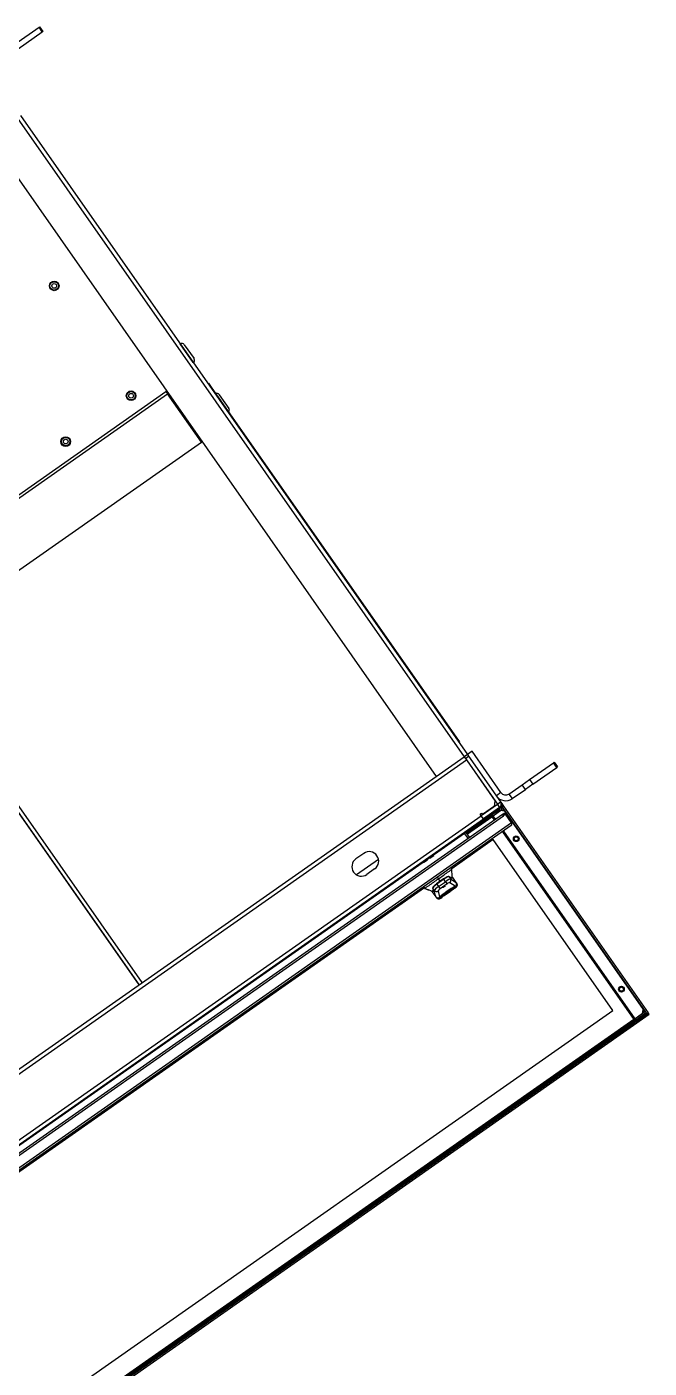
# Model space of a CAD drawing. Header units: millimetres. Extents: x 152904052 to 153933663, y 538271515 to 539240469.
# Drawn here: x 153341405 to 153342060, y 538937604 to 538939014 of the extents above; entities that cross this region are included whole.
import ezdxf

# ---------------------------------------------------------------- set-up
doc = ezdxf.new("R2010")
doc.units = ezdxf.units.MM
doc.layers.add('POWR', color=5, linetype='Continuous')

msp = doc.modelspace()

# ---------------------------------------------------------------- linework, layer by layer
at = {"layer": 'POWR', "color": 7}
for p, q in [((153341393, 538938995.8), (153341418.3, 538939013.5)), ((153341418.3, 538939013.5), (153341418.8, 538939013.9)), ((153341421.7, 538939008.6), (153341418.3, 538939013.5)), ((153341418.8, 538939013.9), (153341422.3, 538939009)), ((153341422.3, 538939009), (153341421.7, 538939008.6)), ((153341396.4, 538938990.9), (153341421.7, 538939008.6)), ((153341395.4, 538938918.1), (153341865.7, 538938246.4)), ((153341398.8, 538938920.5), (153341869.1, 538938248.8)), ((153341366, 538938897.5), (153341836.3, 538938225.8)), ((153341566.9, 538938680.5), (153341566.8, 538938680.5)), ((153341566.9, 538938680.5), (153341566.9, 538938680.5)), ((153341580.6, 538938660.8), (153341566.9, 538938680.5)), ((153341571, 538938679.7), (153341581.4, 538938665)), ((153341580.6, 538938660.8), (153341580.6, 538938660.8)), ((153340707.3, 538938039), (153341551.8, 538938630.4)), ((153341551.8, 538938630.4), (153341552.6, 538938631)), ((153341551.8, 538938630.4), (153341553.6, 538938627.9)), ((153341553.5, 538938627.9), (153341554.4, 538938628.5)), ((153341553.6, 538938627.9), (153341554.4, 538938628.4)), ((153341595.9, 538938638.9), (153341596.5, 538938639.3)), ((153341596.5, 538938639.3), (153341599.3, 538938635.2)), ((153341599.3, 538938635.2), (153341598.8, 538938634.8)), ((153341599.3, 538938635.2), (153341857.8, 538938266.1)), ((153340709.1, 538938036.5), (153341553.6, 538938627.9)), ((153341589.1, 538938577.2), (153341553.6, 538938627.9)), ((153341607.7, 538938627.3), (153341608, 538938627)), ((153341608, 538938627), (153341618.1, 538938612.6)), ((153340744.6, 538937985.8), (153341589.1, 538938577.2)), ((153341589.9, 538938577.7), (153341589.1, 538938577.2)), ((153341526.9, 538938009.2), (153341280.5, 538938361.1)), ((153341276.8, 538938358.5), (153341523.2, 538938006.6)), ((153341523.6, 538938006.9), (153341277.2, 538938358.8)), ((153341857.2, 538938265.7), (153341857.8, 538938266.1)), ((153341857.8, 538938266.1), (153341860.7, 538938262)), ((153341860.7, 538938262), (153341860.1, 538938261.6)), ((153341869.1, 538938248.8), (153341865.7, 538938246.4)), ((153341867, 538938244.8), (153341870.2, 538938247.1)), ((153341874, 538938252.2), (153341869.1, 538938248.8)), ((153341869.1, 538938248.8), (153341870.2, 538938247.1)), ((153341870.2, 538938247.1), (153341904, 538938198.9)), ((153341904.4, 538938208.8), (153341874, 538938252.2)), ((153340072.6, 538936985.8), (153341868.2, 538938243.1)), ((153341836.3, 538938225.8), (153341865.7, 538938246.4)), ((153341865.8, 538938246.5), (153341867, 538938244.8)), ((153341867, 538938244.8), (153341900.8, 538938196.6)), ((153341868.2, 538938243.1), (153341898.4, 538938199.9)), ((153341934.4, 538938222.5), (153341959.8, 538938240.2)), ((153341937.9, 538938217.6), (153341963.2, 538938235.3)), ((153341959.8, 538938240.2), (153341960.3, 538938240.6)), ((153341963.2, 538938235.3), (153341959.8, 538938240.2)), ((153341960.3, 538938240.6), (153341963.7, 538938235.7)), ((153341963.7, 538938235.7), (153341963.2, 538938235.3)), ((153340990.6, 538937633.6), (153341836.3, 538938225.8)), ((153341926.8, 538938217.1), (153341934.4, 538938222.5)), ((153341934.4, 538938222.5), (153341937.9, 538938217.6)), ((153341904.4, 538938208.8), (153341899.5, 538938205.4)), ((153341912.8, 538938207.3), (153341926.8, 538938217.1)), ((153341912.8, 538938207.3), (153341916.2, 538938202.4)), ((153341916.2, 538938202.4), (153341930.2, 538938212.2)), ((153341930.2, 538938212.2), (153341926.8, 538938217.1)), ((153341937.9, 538938217.6), (153341930.2, 538938212.2)), ((153341882.5, 538938177.3), (153341903, 538938191.7)), ((153341900.7, 538938196.4), (153341883.6, 538938184.5)), ((153341897.4, 538938194.4), (153341885.1, 538938185.8)), ((153341903, 538938193.2), (153341885.9, 538938181.2)), ((153341903.2, 538938190.8), (153341895.2, 538938185.3)), ((153341897.4, 538938194.4), (153341898.4, 538938199.9)), ((153341900.7, 538938196.4), (153341903, 538938193.2)), ((153341900.8, 538938196.6), (153341904, 538938198.9)), ((153341903, 538938191.7), (153341902.3, 538938192.7)), ((153341903, 538938193.2), (153341906.4, 538938195.5)), ((153341907.1, 538938194.5), (153341903, 538938191.7)), ((153341907.4, 538938190.1), (153341903.2, 538938190.8)), ((153341904, 538938198.9), (153341905.2, 538938197.2)), ((153341904.4, 538938194.7), (153341904.7, 538938194.3)), ((153341906.1, 538938190.3), (153341904.5, 538938192.7)), ((153341904.8, 538938196.9), (153341905.2, 538938197.2)), ((153341905, 538938194.7), (153341905.1, 538938194.6)), ((153341905.2, 538938197.2), (153341906.4, 538938195.5)), ((153341905.8, 538938193.6), (153342058, 538937976.1)), ((153341906.4, 538938195.5), (153341907.1, 538938194.5)), ((153341907.1, 538938194.5), (153342059.4, 538937977.1)), ((153340122.4, 538936951.4), (153341883.6, 538938184.5)), ((153340124.7, 538936948), (153341885.9, 538938181.2)), ((153341014.3, 538937561.7), (153341906, 538938186.2)), ((153341015.5, 538937560), (153341907.1, 538938184.5)), ((153341915.6, 538938177.1), (153341019.5, 538937549.6)), ((153341882.5, 538938177.3), (153341032.6, 538937582.2)), ((153341868.2, 538938166.4), (153341895.2, 538938185.2)), ((153341869, 538938165.3), (153341894.8, 538938183.4)), ((153341881.8, 538938178.3), (153341882.5, 538938177.3)), ((153341882.4, 538938186.2), (153341884, 538938187.3)), ((153341883.6, 538938184.5), (153341882.4, 538938186.2)), ((153341885.9, 538938181.2), (153341883.6, 538938184.5)), ((153341883.6, 538938184.5), (153341883.6, 538938184.5)), ((153341884, 538938187.3), (153341885.1, 538938185.8)), ((153341894.8, 538938183.4), (153341895.9, 538938184.2)), ((153341895.9, 538938184.2), (153341894.8, 538938183.4)), ((153341894.8, 538938183.4), (153341897.2, 538938180)), ((153341895.9, 538938184.2), (153341895.1, 538938183.7)), ((153341895.2, 538938185.2), (153341895.2, 538938185.3)), ((153341895.2, 538938185.2), (153341895.9, 538938184.2)), ((153341895.9, 538938184.2), (153341898.3, 538938180.8)), ((153341896, 538938184.2), (153341895.9, 538938184.2)), ((153341896, 538938184.2), (153341903.9, 538938189.8)), ((153341898.4, 538938180.8), (153341896, 538938184.2)), ((153341908.1, 538938189.1), (153341903.9, 538938189.8)), ((153341906, 538938186.2), (153341906.6, 538938186.6)), ((153341907.1, 538938184.5), (153341906, 538938186.2)), ((153341907.2, 538938184.6), (153341906, 538938186.2)), ((153341906, 538938186.2), (153341906, 538938186.2)), ((153341906.6, 538938186.6), (153341907.7, 538938184.9)), ((153341909.3, 538938186.1), (153341907.1, 538938184.5)), ((153341908.1, 538938189.1), (153341907.4, 538938190.1)), ((153341908.1, 538938189.1), (153342054, 538937980.6)), ((153341915.6, 538938177.1), (153341909.3, 538938186.1)), ((153341915.1, 538938174.2), (153341022.4, 538937549)), ((153341869.7, 538938160.7), (153341866.1, 538938165.9)), ((153341871.3, 538938161.9), (153341867.8, 538938167)), ((153341900, 538938163.5), (153341899.9, 538938163.6)), ((153341904, 538938166.3), (153341903.9, 538938166.4)), ((153341905.9, 538938167.7), (153342044.2, 538937970.1)), ((153341906.2, 538938167.9), (153341906.2, 538938168)), ((153341906.9, 538938168.4), (153342045.3, 538937970.9)), ((153342045.4, 538937970.9), (153341907, 538938168.5)), ((153341907.9, 538938169.1), (153341907.9, 538938169.2)), ((153341910, 538938170.5), (153341909.9, 538938170.6)), ((153341911.1, 538938171.3), (153341911, 538938171.4)), ((153341896.2, 538938159.3), (153341852.5, 538938128.7)), ((153341880.1, 538938149.6), (153341880, 538938149.7)), ((153341884.1, 538938152.4), (153341884, 538938152.5)), ((153341885.1, 538938153.1), (153341885.1, 538938153.2)), ((153341888, 538938155.2), (153341888, 538938155.2)), ((153341889, 538938155.8), (153341889, 538938155.9)), ((153341891.2, 538938157.4), (153341891.2, 538938157.5)), ((153342022, 538937979.6), (153341896.2, 538938159.3)), ((153341896.8, 538938161.3), (153341896.8, 538938161.4)), ((153341897.9, 538938162.1), (153341897.9, 538938162.2)), ((153341760, 538938144.9), (153341751.8, 538938139.1)), ((153341752.2, 538938122.5), (153341775.5, 538938138.7)), ((153341823, 538938135.2), (153341822.8, 538938135.5)), ((153341823, 538938135.2), (153341827.1, 538938138.1)), ((153341827.1, 538938138.1), (153341826.9, 538938138.4)), ((153341829.3, 538938140.1), (153341829.5, 538938139.8)), ((153341829.5, 538938139.8), (153341833.6, 538938142.7)), ((153341833.4, 538938143), (153341833.6, 538938142.7)), ((153341864.2, 538938138.5), (153341864.1, 538938138.5)), ((153341866.5, 538938140), (153341866.4, 538938140.1)), ((153341871.3, 538938143.5), (153341871.3, 538938143.5)), ((153341876.9, 538938147.4), (153341876.9, 538938147.5)), ((153341771.4, 538938128.5), (153341763.2, 538938122.8)), ((153341842, 538938122.9), (153341842, 538938123)), ((153341844.3, 538938124.5), (153341844.2, 538938124.6)), ((153341845.4, 538938125.3), (153341845.3, 538938125.4)), ((153341845.4, 538938125.3), (153341845.4, 538938125.3)), ((153341852.5, 538938118.9), (153341849.5, 538938120.4)), ((153341849.6, 538938128.3), (153341849.6, 538938128.4)), ((153341849.7, 538938120.3), (153341851.3, 538938118)), ((153341852.6, 538938118.8), (153341849.7, 538938120.3)), ((153341851.4, 538938129.5), (153341851.4, 538938129.6)), ((153341851.7, 538938129.8), (153341852.8, 538938128.2)), ((153341853.1, 538938120.4), (153341852.8, 538938128.2)), ((153341857, 538938133.5), (153341857, 538938133.5)), ((153341823.8, 538938108.6), (153341306.9, 538937746.7)), ((153341822.1, 538938109), (153341822.1, 538938109.1)), ((153341823, 538938109.7), (153341824.2, 538938108.1)), ((153341824.4, 538938110.6), (153341824.4, 538938110.7)), ((153341826.7, 538938112.2), (153341826.6, 538938112.3)), ((153341831.4, 538938105.2), (153341828, 538938106.5)), ((153341829.4, 538938114.1), (153341829.3, 538938114.1)), ((153341832.6, 538938108.5), (153341833, 538938105.3)), ((153341834.2, 538938106.1), (153341832.6, 538938108.3)), ((153341832.6, 538938108.3), (153341833.1, 538938105.1)), ((153341844, 538938118.1), (153341836.7, 538938113)), ((153341837, 538938112.5), (153341836.7, 538938113)), ((153341844.3, 538938117.7), (153341837, 538938112.5)), ((153341837, 538938112.5), (153341838.7, 538938110)), ((153341837.3, 538938119.8), (153341838.5, 538938118.1)), ((153341840.3, 538938115.5), (153341838.5, 538938118.1)), ((153341838.7, 538938110), (153341846, 538938115.1)), ((153341838.7, 538938110), (153341840.4, 538938107.6)), ((153341847.7, 538938112.8), (153341840.4, 538938107.6)), ((153341844.3, 538938117.7), (153341844, 538938118.1)), ((153341846, 538938115.1), (153341844.3, 538938117.7)), ((153341846, 538938115.1), (153341847.7, 538938112.8)), ((153341856.2, 538938110.3), (153341850.5, 538938113.9)), ((153341851.3, 538938118), (153341857.2, 538938114.3)), ((153341852.3, 538938119), (153341853, 538938119.5)), ((153341852.5, 538938118.9), (153341852.5, 538938118.9)), ((153341853.7, 538938119.4), (153341852.8, 538938118.8)), ((153341857.2, 538938114.3), (153341853.7, 538938119.4)), ((153341857.2, 538938114.3), (153341853.7, 538938119.4)), ((153341853.7, 538938119.4), (153341853.7, 538938119.4)), ((153341855.6, 538938108.2), (153341857.1, 538938109.2)), ((153341856.6, 538938109.9), (153341856.5, 538938110)), ((153341856.8, 538938109.6), (153341856.7, 538938109.7)), ((153341856.9, 538938109.4), (153341856.9, 538938109.4)), ((153341857.1, 538938109.2), (153341857, 538938109.3)), ((153341857.2, 538938114.3), (153341857.2, 538938114.3)), ((153341857.4, 538938113.9), (153341857.8, 538938113.4)), ((153341858.2, 538938110.9), (153341858.1, 538938110.7)), ((153341858.1, 538938110.8), (153341858.1, 538938110.8)), ((153341798.9, 538938092.7), (153341798.8, 538938092.8)), ((153341799.9, 538938093.4), (153341799.8, 538938093.5)), ((153341803.5, 538938095.9), (153341803.4, 538938096)), ((153341804.5, 538938096.7), (153341804.5, 538938096.8)), ((153341806.1, 538938097.8), (153341806, 538938097.9)), ((153341807.8, 538938099), (153341807.7, 538938099)), ((153341808.8, 538938099.6), (153341808.7, 538938099.7)), ((153341811.7, 538938101.7), (153341811.6, 538938101.8)), ((153341833, 538938104.9), (153341832.1, 538938104.3)), ((153341832.1, 538938104.3), (153341835.7, 538938099.2)), ((153341832.1, 538938104.3), (153341835.7, 538938099.2)), ((153341832.1, 538938104.3), (153341832.1, 538938104.3)), ((153341832.3, 538938105), (153341832.9, 538938105.5)), ((153341833, 538938105.3), (153341833, 538938105.3)), ((153341835.7, 538938099.2), (153341834.2, 538938106.1)), ((153341835.7, 538938099.2), (153341835.7, 538938099.2)), ((153341836.4, 538938098.4), (153341835.8, 538938099.2)), ((153341838.3, 538938105.4), (153341839.8, 538938098.8)), ((153341840, 538938098.4), (153341840, 538938098.3)), ((153341840.2, 538938098.1), (153341840.2, 538938098)), ((153341840.4, 538938097.9), (153341840.4, 538938097.8)), ((153341840.5, 538938097.6), (153341842, 538938098.6)), ((153341840.5, 538938097.7), (153341840.5, 538938097.6)), ((153341784.5, 538938082.6), (153341784.4, 538938082.7)), ((153341786.7, 538938084.2), (153341786.7, 538938084.3)), ((153341789.5, 538938086.1), (153341789.4, 538938086.2)), ((153341791.6, 538938087.6), (153341791.6, 538938087.7)), ((153341797.4, 538938091.7), (153341797.4, 538938091.8)), ((153341764.8, 538938068.8), (153341764.7, 538938068.9)), ((153341767.3, 538938070.6), (153341767.2, 538938070.7)), ((153341771.9, 538938073.8), (153341771.8, 538938073.9)), ((153341742.3, 538938053.1), (153341742.2, 538938053.1)), ((153341744.5, 538938054.7), (153341744.5, 538938054.7)), ((153341746.8, 538938056.2), (153341746.8, 538938056.3)), ((153341748.5, 538938057.4), (153341748.4, 538938057.5)), ((153341749.6, 538938058.2), (153341749.5, 538938058.3)), ((153341751.7, 538938059.7), (153341751.6, 538938059.7)), ((153341717.8, 538938036), (153341717.8, 538938036)), ((153341725, 538938041), (153341724.9, 538938041)), ((153341727.5, 538938042.7), (153341727.5, 538938042.8)), ((153341732.1, 538938046), (153341732.1, 538938046.1)), ((153341698.6, 538938022.5), (153341698.5, 538938022.5)), ((153341704.6, 538938026.7), (153341704.6, 538938026.8)), ((153341706.9, 538938028.3), (153341706.8, 538938028.4)), ((153341709.5, 538938030.2), (153341709.5, 538938030.2)), ((153341710.7, 538938030.9), (153341710.6, 538938031)), ((153341711.8, 538938031.7), (153341711.7, 538938031.8)), ((153341679.1, 538938008.8), (153341679, 538938008.9)), ((153341684, 538938012.3), (153341684, 538938012.4)), ((153341685.2, 538938013.1), (153341685.2, 538938013.2)), ((153341686.3, 538938013.9), (153341686.2, 538938013.9)), ((153341689, 538938015.7), (153341688.9, 538938015.8)), ((153341692.4, 538938018.1), (153341692.3, 538938018.2)), ((153341657.1, 538937993.4), (153341657.1, 538937993.5)), ((153341658.2, 538937994.2), (153341658.1, 538937994.3)), ((153341660.4, 538937995.7), (153341660.3, 538937995.8)), ((153341661.4, 538937996.4), (153341661.3, 538937996.5)), ((153341664.3, 538937998.4), (153341664.2, 538937998.5)), ((153341665.3, 538937999.2), (153341665.3, 538937999.3)), ((153341666.4, 538937999.9), (153341666.3, 538938000)), ((153341667.6, 538938000.8), (153341667.5, 538938000.9)), ((153341669.3, 538938002), (153341669.2, 538938002)), ((153341670.3, 538938002.6), (153341670.2, 538938002.7)), ((153341672.5, 538938004.2), (153341672.4, 538938004.3)), ((153341168.5, 538937382), (153342022, 538937979.6)), ((153341641.6, 538937982.5), (153341641.5, 538937982.6)), ((153341644.4, 538937984.5), (153341644.3, 538937984.6)), ((153341646.5, 538937986), (153341646.4, 538937986.1)), ((153341649.5, 538937988.1), (153341649.4, 538937988.2)), ((153341650.5, 538937988.8), (153341650.4, 538937988.9)), ((153342053.3, 538937976.4), (153342054, 538937980.6)), ((153342054.8, 538937979.6), (153342054, 538937980.6)), ((153342054, 538937975.4), (153342054.8, 538937979.6)), ((153341158.3, 538937346), (153342059.4, 538937977)), ((153341159.3, 538937344.7), (153342060.3, 538937975.7)), ((153341160.2, 538937349), (153342056, 538937976.3)), ((153342046, 538937969.8), (153341169.5, 538937356.1)), ((153342044.2, 538937970.1), (153341169.8, 538937357.9)), ((153341621.4, 538937968.4), (153341621.4, 538937968.5)), ((153341623.1, 538937969.6), (153341623.1, 538937969.7)), ((153341626.4, 538937971.9), (153341626.4, 538937972)), ((153341627.7, 538937972.8), (153341627.6, 538937972.9)), ((153341632.5, 538937976.2), (153341632.5, 538937976.3)), ((153342044.2, 538937970.1), (153342045.3, 538937970.9)), ((153342045.3, 538937970.8), (153342044.2, 538937970.1)), ((153342045.3, 538937970.8), (153342044.3, 538937970.1)), ((153342045.3, 538937970.8), (153342045.4, 538937970.9)), ((153342046, 538937969.8), (153342045.3, 538937970.8)), ((153342053.3, 538937976.4), (153342045.4, 538937970.9)), ((153342046.1, 538937969.8), (153342046, 538937969.8)), ((153342046.1, 538937969.8), (153342054, 538937975.4)), ((153342056, 538937976.3), (153342054.6, 538937978.3)), ((153342059.4, 538937977), (153342056.4, 538937975)), ((153342058, 538937976.1), (153342059.4, 538937977.1)), ((153342059.4, 538937977), (153342059.4, 538937977.1)), ((153342059.4, 538937977), (153342060.3, 538937975.7)), ((153342059.4, 538937977), (153342059.4, 538937977)), ((153341598.5, 538937952.4), (153341598.5, 538937952.5)), ((153341604.6, 538937956.7), (153341604.6, 538937956.7)), ((153341605.7, 538937957.4), (153341605.6, 538937957.5)), ((153341606.7, 538937958.1), (153341606.7, 538937958.2)), ((153341608, 538937959), (153341607.9, 538937959.1)), ((153341612.8, 538937962.4), (153341612.8, 538937962.5)), ((153341578.7, 538937938.5), (153341578.6, 538937938.6)), ((153341579.8, 538937939.2), (153341579.7, 538937939.3)), ((153341580.9, 538937940), (153341580.8, 538937940.1)), ((153341581.8, 538937940.7), (153341581.8, 538937940.8)), ((153341583.5, 538937941.9), (153341583.5, 538937942)), ((153341585.8, 538937943.5), (153341585.7, 538937943.6)), ((153341588.1, 538937945.1), (153341588, 538937945.2)), ((153341589.8, 538937946.3), (153341589.7, 538937946.3)), ((153341590.7, 538937946.9), (153341590.7, 538937947)), ((153341591.8, 538937947.7), (153341591.8, 538937947.8)), ((153341558.8, 538937924.5), (153341558.7, 538937924.6)), ((153341565.9, 538937929.6), (153341565.9, 538937929.6)), ((153341567, 538937930.3), (153341566.9, 538937930.4)), ((153341568.2, 538937931.1), (153341568.1, 538937931.2)), ((153341569.9, 538937932.3), (153341569.8, 538937932.4)), ((153341573, 538937934.6), (153341573, 538937934.6)), ((153341541.2, 538937912.2), (153341541.1, 538937912.3)), ((153341542.1, 538937912.9), (153341542.1, 538937913)), ((153341545, 538937914.9), (153341544.9, 538937915)), ((153341546, 538937915.6), (153341546, 538937915.7)), ((153341547.1, 538937916.4), (153341547, 538937916.4)), ((153341551, 538937919.1), (153341551, 538937919.2)), ((153341553.2, 538937920.6), (153341553.1, 538937920.7)), ((153341519, 538937896.7), (153341518.9, 538937896.8)), ((153341520.1, 538937897.5), (153341520.1, 538937897.6)), ((153341525.1, 538937901), (153341525, 538937901)), ((153341530, 538937904.4), (153341530, 538937904.5)), ((153341533.3, 538937906.7), (153341533.2, 538937906.8)), ((153341499.1, 538937882.8), (153341499.1, 538937882.9)), ((153341502.3, 538937885), (153341502.2, 538937885.1)), ((153341504, 538937886.2), (153341503.9, 538937886.3)), ((153341505.2, 538937887), (153341505.1, 538937887.1)), ((153341506.3, 538937887.8), (153341506.2, 538937887.9)), ((153341507.3, 538937888.5), (153341507.3, 538937888.6)), ((153341510.2, 538937890.6), (153341510.2, 538937890.6)), ((153341513.4, 538937892.8), (153341513.3, 538937892.9)), ((153341481.4, 538937870.4), (153341481.4, 538937870.5)), ((153341482.4, 538937871.1), (153341482.3, 538937871.1)), ((153341484.1, 538937872.3), (153341484, 538937872.3)), ((153341486.4, 538937873.8), (153341486.3, 538937873.9)), ((153341488.6, 538937875.4), (153341488.6, 538937875.5)), ((153341490.3, 538937876.6), (153341490.3, 538937876.7)), ((153341493.5, 538937878.8), (153341493.5, 538937878.9)), ((153341463.9, 538937858.1), (153341463.8, 538937858.2)), ((153341465.6, 538937859.3), (153341465.5, 538937859.4)), ((153341466.8, 538937860.1), (153341466.7, 538937860.2)), ((153341467.9, 538937860.9), (153341467.8, 538937861)), ((153341468.4, 538937861.2), (153341468.3, 538937861.3)), ((153341469.4, 538937862), (153341469.4, 538937862.1)), ((153341470.5, 538937862.7), (153341470.4, 538937862.8)), ((153341471.8, 538937863.7), (153341471.8, 538937863.7)), ((153341472.8, 538937864.3), (153341472.7, 538937864.4)), ((153341436.3, 538937838.8), (153341436.2, 538937838.8)), ((153341437.4, 538937839.5), (153341437.3, 538937839.6)), ((153341438.5, 538937840.3), (153341438.4, 538937840.4)), ((153341448.3, 538937847.2), (153341448.2, 538937847.2)), ((153341449.3, 538937847.9), (153341449.3, 538937848)), ((153341450.4, 538937848.6), (153341450.3, 538937848.7)), ((153341415.4, 538937824.2), (153341415.4, 538937824.2)), ((153341416.4, 538937824.8), (153341416.3, 538937824.9)), ((153341424.2, 538937830.3), (153341424.1, 538937830.4)), ((153341425.3, 538937831.1), (153341425.2, 538937831.2)), ((153341426.4, 538937831.8), (153341426.3, 538937831.9)), ((153341431.3, 538937835.3), (153341431.3, 538937835.4)), ((153341433.6, 538937836.9), (153341433.5, 538937837)), ((153341407.5, 538937818.6), (153341407.4, 538937818.7)), ((153341410.4, 538937820.6), (153341410.3, 538937820.7)), ((153341413.7, 538937823), (153341413.7, 538937823))]:
    msp.add_line(p, q, dxfattribs=at)
at = {"layer": 'POWR', "color": 7, "flags": 128}
msp.add_lwpolyline([(153341858, 538938110.9), (153341858, 538938110.9), (153341858.1, 538938110.9), (153341858.1, 538938110.8), (153341858.1, 538938110.8), (153341858.1, 538938110.8), (153341858.1, 538938110.8), (153341858.2, 538938110.7), (153341858.1, 538938110.7)], dxfattribs=at)
at = {"layer": 'POWR', "color": 7}
for centre, radius in [((153341434.3, 538938741.5), 5.06), ((153341434.3, 538938741.5), 4.44), ((153341434.3, 538938741.5), 2.5), ((153341515.2, 538938626), 5.06), ((153341515.2, 538938626), 4.44), ((153341515.2, 538938626), 2.5), ((153341446.4, 538938577.8), 5.06), ((153341446.4, 538938577.8), 4.44), ((153341446.4, 538938577.8), 2.5), ((153341920.4, 538938160.2), 3), ((153341920.4, 538938160.2), 2.1), ((153342031.1, 538938002.1), 3), ((153342031.1, 538938002.1), 2.1)]:
    msp.add_circle(centre, radius, dxfattribs=at)
for centre, radius, start, end in [((153341568.6, 538938678), 3, 35, 125), ((153341578.9, 538938663.3), 3, 305, 35), ((153341605.3, 538938625.6), 3, 35, 112.291), ((153341615.6, 538938610.9), 3, 317.709, 35), ((153341909.3, 538938212.2), 12, 215, 305), ((153341909.3, 538938212.2), 6, 215, 305), ((153341900.7, 538938196.5), 0.1, 305, 35), ((153341900.7, 538938196.5), 4.1, 305, 35), ((153341903.5, 538938196), 2.1, 305, 35), ((153341907.7, 538938184.9), 2, 35.006, 125.006), ((153341913.9, 538938175.9), 2.1, 305.006, 35.006), ((153341757.5, 538938130.9), 10, 125, 305), ((153341765.7, 538938136.7), 10, 305, 125), ((153341849.3, 538938120), 0.478, 33.7564, 62.7031), ((153341833, 538938108.6), 0.478, 187.3089, 216.2557), ((153341848.7, 538938116.4), 3.04, 305.9874, 32.6118), ((153341852.4, 538938118.5), 0.501, 34.9553, 88.1643), ((153341852.2, 538938118.5), 0.478, 33.7579, 61.4668), ((153341853.3, 538938119.1), 0.5, 35.006, 125.006), ((153341853.3, 538938119.1), 0.499, 34.8491, 124.8482), ((153341856.1, 538938110.1), 0.368, 349.6849, 40.548), ((153341856.4, 538938109.8), 0.332, 344.0895, 42.005), ((153341856.7, 538938109.5), 0.203, 330.0075, 26.7237), ((153341855.4, 538938111.7), 3, 305.006, 35.006), ((153341857.6, 538938111.7), 0.264, 30.7099, 81.8699), ((153341857.7, 538938112.3), 0.3, 304.8029, 2.1507), ((153341857.8, 538938111.3), 0.238, 20.7207, 78.6241), ((153341857.7, 538938112.2), 0.3, 304.8241, 1.6887), ((153341857.9, 538938111), 0.22, 9.7495, 74.3956), ((153341857.9, 538938111.9), 0.299, 326.6018, 0.0899), ((153341832.5, 538938104.6), 0.5, 125.006, 215.006), ((153341832.5, 538938104.6), 0.499, 125.1638, 215.163), ((153341833.4, 538938105.2), 0.501, 161.8477, 215.0567), ((153341833.4, 538938105.3), 0.478, 188.5453, 216.2541), ((153341836.6, 538938107.9), 3.04, 217.4002, 304.0247), ((153341838.8, 538938100.1), 3, 215.006, 305.006), ((153341837.2, 538938098.4), 0.3, 246.8245, 305.2633), ((153341837.4, 538938098.1), 0.3, 247.8614, 305.2092), ((153341837.5, 538938098), 0.3, 248.3233, 305.188), ((153341837.7, 538938097.7), 0.299, 249.9271, 286.4672), ((153341838, 538938098), 0.264, 168.1422, 219.3022), ((153341838.3, 538938097.7), 0.238, 171.3879, 229.2914), ((153341838.6, 538938097.5), 0.22, 175.6165, 240.2626), ((153341838.8, 538938097.3), 0.148, 193.728, 252.7136), ((153341840, 538938098.8), 0.368, 209.4641, 260.3272), ((153341840.2, 538938098.4), 0.332, 208.0071, 265.9225), ((153341840.3, 538938098.1), 0.203, 223.2884, 280.0046)]:
    msp.add_arc(centre, radius, start, end, dxfattribs=at)
for centre, major_axis, ratio, start_param, end_param in [((153341844.9, 538938116.8), (-4.91, -3.44), 0.183333, 3.246312, 4.712389), ((153341837.6, 538938111.6), (-4.91, -3.44), 0.183333, 4.712389, 6.178466), ((153341839.2, 538938109.4), (-4.91, -3.44), 0.124664, 4.712389, 6.178466), ((153341840.8, 538938107), (-2.46, -1.72), 0.249328, 4.712389, 6.178466), ((153341851.3, 538938099.8), (-20.9, -14.6), 0.249328, 4.306744, 5.118034), ((153341846.5, 538938114.5), (-4.91, -3.44), 0.124664, 3.246312, 4.712389), ((153341848.1, 538938112.2), (-2.46, -1.72), 0.249328, 3.246312, 4.712389), ((153341849.6, 538938123.3), (3.16, -4.51), 0.105104, 6.08579, 6.283185), ((153341829.9, 538938109.4), (3.16, -4.51), 0.105104, 0, 0.197396)]:
    msp.add_ellipse(centre, major_axis=major_axis, ratio=ratio, start_param=start_param, end_param=end_param, dxfattribs=at)
msp.add_ellipse((153341844.3, 538938109.8), major_axis=(-1.02, -0.72), ratio=0.249328, dxfattribs=at)
for points, knots in [([(153341894.8, 538938183.4), (153341894.8, 538938183.6), (153341894.8, 538938184), (153341894.8, 538938184.5), (153341894.9, 538938185), (153341895.1, 538938185.1), (153341895.2, 538938185.2)], [0, 0, 0, 0, 0.237155, 0.492001, 0.7468934, 1, 1, 1, 1]), ([(153341915.6, 538938177.1), (153341915.6, 538938176.8), (153341915.6, 538938176.2), (153341915.6, 538938175.3), (153341915.5, 538938174.6), (153341915.2, 538938174.4), (153341915.1, 538938174.2)], [0, 0, 0, 0, 0.2307283, 0.4855625, 0.7404593, 1, 1, 1, 1]), ([(153341838.5, 538938118.1), (153341841.8, 538938120.4), (153341845.4, 538938123), (153341849.5, 538938125.9), (153341850.8, 538938126.7), (153341851.8, 538938127.5), (153341852.7, 538938128.1), (153341852.9, 538938128.2), (153341852.8, 538938128.2), (153341853, 538938128.3), (153341852.9, 538938128.2), (153341852.8, 538938128.2)], [0, 0, 0, 0, 0.12506, 0.140693, 0.156235, 0.171776, 0.187317, 0.207953, 0.228796, 0.24964, 1, 1, 1, 1]), ([(153341849.6, 538938120.4), (153341849.4, 538938120.5), (153341849.1, 538938120.6), (153341848.4, 538938120.4), (153341847.5, 538938120.1), (153341846.5, 538938119.6), (153341845.3, 538938118.9), (153341844.4, 538938118.4), (153341844, 538938118.1)], [0, 0, 0, 0, 0.136399, 0.35062, 0.486259, 0.639988, 0.811317, 1, 1, 1, 1]), ([(153341851.7, 538938129.8), (153341851.7, 538938129.8), (153341851.8, 538938129.9), (153341851.6, 538938129.8), (153341852.2, 538938130.2), (153341851.9, 538938130), (153341851.7, 538938129.8)], [0, 0, 0, 0, 0.001225, 0.027508, 0.053792, 1, 1, 1, 1]), ([(153341852, 538938119.2), (153341852.3, 538938119.4), (153341852.9, 538938119.9), (153341853, 538938120.2), (153341853.1, 538938120.4)], [0, 0, 0, 0, 0.460595, 1, 1, 1, 1]), ([(153341824.2, 538938108.1), (153341824.1, 538938108), (153341824, 538938108), (153341824.2, 538938108.1), (153341824.1, 538938108.1), (153341824.3, 538938108.2), (153341825.2, 538938108.8), (153341826.2, 538938109.6), (153341827.5, 538938110.4), (153341831.5, 538938113.3), (153341835.2, 538938115.8), (153341838.5, 538938118.1)], [0, 0, 0, 0, 0.75036, 0.771204, 0.792047, 0.812683, 0.828224, 0.843765, 0.859307, 0.87494, 1, 1, 1, 1]), ([(153341824.2, 538938108.1), (153341824.5, 538938108), (153341825.2, 538938107.7), (153341826.1, 538938107.3), (153341826.9, 538938107), (153341827.4, 538938106.8), (153341827.7, 538938106.7), (153341827.9, 538938106.6), (153341828, 538938106.6), (153341828, 538938106.5)], [0, 0, 0, 0, 0.121221, 0.24292, 0.371216, 0.512396, 0.666965, 0.831089, 1, 1, 1, 1]), ([(153341836.7, 538938112.9), (153341836.3, 538938112.7), (153341835.7, 538938112.2), (153341834.5, 538938111.3), (153341833.4, 538938110.2), (153341832.6, 538938109.2), (153341832.6, 538938108.7), (153341832.6, 538938108.5)], [0, 0, 0, 0, 0.148366, 0.289904, 0.552429, 0.78964, 1, 1, 1, 1]), ([(153341839.7, 538938098.6), (153341841.2, 538938099.8), (153341844.1, 538938102), (153341848.6, 538938105.2), (153341852.7, 538938108), (153341855.2, 538938109.6), (153341856.4, 538938110.3)], [0, 0, 0, 0, 0.280656, 0.5603169, 0.7800511, 1, 1, 1, 1]), ([(153341839.8, 538938098.7), (153341841.2, 538938099.9), (153341844.1, 538938102.1), (153341848.5, 538938105.3), (153341852.6, 538938108), (153341855.1, 538938109.6), (153341856.3, 538938110.3)], [0, 0, 0, 0, 0.279884, 0.560494, 0.779839, 1, 1, 1, 1]), ([(153341856.5, 538938110), (153341854.9, 538938109.1), (153341851.8, 538938107.1), (153341847.4, 538938104), (153341843.4, 538938101.1), (153341841.1, 538938099.3), (153341840, 538938098.4)], [0, 0, 0, 0, 0.279462, 0.559802, 0.778911, 1, 1, 1, 1]), ([(153341840, 538938098.3), (153341841.5, 538938099.5), (153341844.4, 538938101.7), (153341848.8, 538938104.8), (153341852.9, 538938107.6), (153341855.4, 538938109.2), (153341856.6, 538938109.9)], [0, 0, 0, 0, 0.279365, 0.559627, 0.778697, 1, 1, 1, 1]), ([(153341856.7, 538938109.7), (153341855.2, 538938108.7), (153341852.1, 538938106.7), (153341847.6, 538938103.7), (153341843.6, 538938100.7), (153341841.3, 538938099), (153341840.2, 538938098.1)], [0, 0, 0, 0, 0.279197, 0.55923, 0.778542, 1, 1, 1, 1]), ([(153341840.2, 538938098), (153341841.2, 538938098.8), (153341843.1, 538938100.2), (153341846.2, 538938102.5), (153341849.6, 538938104.9), (153341853.2, 538938107.3), (153341855.6, 538938108.8), (153341856.8, 538938109.6)], [0, 0, 0, 0, 0.186481, 0.372718, 0.559433, 0.778886, 1, 1, 1, 1]), ([(153341856.9, 538938109.4), (153341855.9, 538938108.8), (153341853.9, 538938107.5), (153341850.7, 538938105.4), (153341847.3, 538938103), (153341843.7, 538938100.4), (153341841.5, 538938098.7), (153341840.4, 538938097.9)], [0, 0, 0, 0, 0.186493, 0.373204, 0.559469, 0.779702, 1, 1, 1, 1]), ([(153341840.4, 538938097.8), (153341841.4, 538938098.5), (153341843.3, 538938100), (153341846.4, 538938102.2), (153341849.8, 538938104.6), (153341853.4, 538938107), (153341855.7, 538938108.6), (153341856.9, 538938109.4)], [0, 0, 0, 0, 0.186482, 0.372708, 0.559438, 0.778869, 1, 1, 1, 1]), ([(153341857, 538938109.3), (153341856, 538938108.6), (153341854, 538938107.3), (153341850.9, 538938105.1), (153341847.4, 538938102.8), (153341843.9, 538938100.2), (153341841.6, 538938098.5), (153341840.5, 538938097.7)], [0, 0, 0, 0, 0.18649, 0.373191, 0.559464, 0.77969, 1, 1, 1, 1]), ([(153341842, 538938098.6), (153341842, 538938098.6), (153341842.3, 538938098.8), (153341843.2, 538938099.5), (153341844.8, 538938100.7), (153341846.7, 538938102.1), (153341848.7, 538938103.5), (153341850.8, 538938104.9), (153341852.7, 538938106.3), (153341854.4, 538938107.3), (153341855.4, 538938108), (153341855.6, 538938108.2), (153341855.6, 538938108.2)], [0, 0, 0, 0, 0.0034732, 0.1277511, 0.2519299, 0.3758187, 0.4998224, 0.6240272, 0.7482066, 0.8721021, 0.996008, 1, 1, 1, 1]), ([(153341852.7, 538938119.5), (153341852.7, 538938119.5), (153341852.7, 538938119.6), (153341852.5, 538938119.4), (153341852.1, 538938119.1), (153341852.1, 538938119.1)], [0, 0, 0, 0, 0.590978, 0.979884, 1, 1, 1, 1]), ([(153341856.2, 538938110.3), (153341856.6, 538938110.6), (153341857.3, 538938111.1), (153341857.7, 538938112.2), (153341857.7, 538938113.4), (153341857.4, 538938114), (153341857.2, 538938114.3)], [0, 0, 0, 0, 0.280267, 0.560119, 0.77999, 1, 1, 1, 1]), ([(153341856.4, 538938110.3), (153341856.7, 538938110.6), (153341857.3, 538938111), (153341857.5, 538938111.7), (153341857.6, 538938112)], [0, 0, 0, 0, 0.560102, 1, 1, 1, 1]), ([(153341857.8, 538938111.9), (153341857.6, 538938111.4), (153341857.4, 538938110.7), (153341856.8, 538938110.2), (153341856.5, 538938110)], [0, 0, 0, 0, 0.558805, 1, 1, 1, 1]), ([(153341856.6, 538938109.9), (153341856.9, 538938110.2), (153341857.4, 538938110.6), (153341857.7, 538938111.2), (153341857.8, 538938111.5)], [0, 0, 0, 0, 0.559341, 1, 1, 1, 1]), ([(153341858, 538938111.4), (153341857.8, 538938111), (153341857.6, 538938110.3), (153341857, 538938109.9), (153341856.7, 538938109.7)], [0, 0, 0, 0, 0.559946, 1, 1, 1, 1]), ([(153341856.8, 538938109.6), (153341857.1, 538938109.8), (153341857.6, 538938110.2), (153341857.9, 538938110.8), (153341858, 538938111.1)], [0, 0, 0, 0, 0.560851, 1, 1, 1, 1]), ([(153341858.1, 538938111), (153341858, 538938110.7), (153341857.7, 538938110), (153341857.1, 538938109.6), (153341856.9, 538938109.4)], [0, 0, 0, 0, 0.560632, 1, 1, 1, 1]), ([(153341856.9, 538938109.4), (153341857.2, 538938109.6), (153341857.7, 538938110), (153341858, 538938110.6), (153341858.1, 538938110.8)], [0, 0, 0, 0, 0.558153, 1, 1, 1, 1]), ([(153341858.1, 538938110.7), (153341858, 538938110.4), (153341857.7, 538938109.8), (153341857.2, 538938109.5), (153341857, 538938109.3)], [0, 0, 0, 0, 0.558034, 1, 1, 1, 1]), ([(153341857.7, 538938112.7), (153341857.8, 538938112.7), (153341857.8, 538938112.7), (153341857.8, 538938112.7), (153341857.8, 538938112.6)], [0, 0, 0, 0, 0.56, 1, 1, 1, 1]), ([(153341857.8, 538938112.6), (153341857.8, 538938112.6), (153341857.8, 538938112.6), (153341857.8, 538938112.5), (153341857.8, 538938112.3), (153341857.8, 538938112.1), (153341857.8, 538938111.9), (153341857.8, 538938111.9)], [0, 0, 0, 0, 0.249744, 0.375036, 0.500188, 0.74981, 1, 1, 1, 1]), ([(153341857.8, 538938111.5), (153341857.8, 538938111.6), (153341857.9, 538938111.8), (153341857.9, 538938112.1), (153341858, 538938112.3), (153341858, 538938112.3), (153341858, 538938112.3)], [0, 0, 0, 0, 0.280806, 0.560908, 0.780709, 1, 1, 1, 1]), ([(153341857.8, 538938111.5), (153341857.8, 538938111.6), (153341857.9, 538938111.7), (153341858, 538938111.8), (153341858, 538938111.9), (153341858, 538938111.9), (153341857.9, 538938112), (153341857.9, 538938112), (153341857.9, 538938112)], [0, 0, 0, 0, 0.3746593, 0.5616245, 0.6557405, 0.749878, 0.8745803, 1, 1, 1, 1]), ([(153341858, 538938112.3), (153341858, 538938112.3), (153341858, 538938112.3), (153341858, 538938112.2), (153341858, 538938112.2)], [0, 0, 0, 0, 0.56, 1, 1, 1, 1]), ([(153341858, 538938112.2), (153341858, 538938112.2), (153341858, 538938112.2), (153341858.1, 538938112.1), (153341858.1, 538938112), (153341858.1, 538938111.9), (153341858, 538938111.6), (153341858, 538938111.5), (153341858, 538938111.4)], [0, 0, 0, 0, 0.125651, 0.251071, 0.376235, 0.501213, 0.75047, 1, 1, 1, 1]), ([(153341858, 538938111.1), (153341858, 538938111.2), (153341858.1, 538938111.5), (153341858.1, 538938111.8), (153341858.1, 538938111.9), (153341858.2, 538938111.9)], [0, 0, 0, 0, 0.36017, 0.71825, 1, 1, 1, 1]), ([(153341858, 538938111.3), (153341858, 538938111.3), (153341858.1, 538938111.4), (153341858.1, 538938111.5), (153341858.1, 538938111.6), (153341858.1, 538938111.6), (153341858.1, 538938111.6), (153341858.1, 538938111.6), (153341858.1, 538938111.6), (153341858.1, 538938111.6)], [0, 0, 0, 0, 0.1711961, 0.419391, 0.5435843, 0.6061842, 0.6688961, 0.8347433, 1, 1, 1, 1]), ([(153341858.2, 538938111.9), (153341858.2, 538938111.9), (153341858.2, 538938111.9), (153341858.2, 538938111.8), (153341858.2, 538938111.7), (153341858.2, 538938111.5), (153341858.2, 538938111.3), (153341858.1, 538938111.1), (153341858.1, 538938111)], [0, 0, 0, 0, 0.124886, 0.250388, 0.375677, 0.500865, 0.750601, 1, 1, 1, 1]), ([(153341858.1, 538938110.8), (153341858.1, 538938111.1), (153341858.2, 538938111.4), (153341858.3, 538938111.7), (153341858.3, 538938111.7), (153341858.3, 538938111.7)], [0, 0, 0, 0, 0.558035, 0.778748, 1, 1, 1, 1]), ([(153341858.1, 538938110.8), (153341858.1, 538938110.9), (153341858.2, 538938111.1), (153341858.2, 538938111.2), (153341858.2, 538938111.2)], [0, 0, 0, 0, 0.764662, 1, 1, 1, 1]), ([(153341858.2, 538938112), (153341858.2, 538938112), (153341858.2, 538938111.9), (153341858.2, 538938111.9), (153341858.2, 538938111.9)], [0, 0, 0, 0, 0.56, 1, 1, 1, 1]), ([(153341831.4, 538938105.2), (153341831.6, 538938105.2), (153341831.9, 538938105.2), (153341832.7, 538938105.7), (153341832.9, 538938105.8)], [0, 0, 0, 0, 0.702256, 1, 1, 1, 1]), ([(153341831.4, 538938105.2), (153341831.5, 538938105.2), (153341831.6, 538938105.1), (153341831.9, 538938105.1), (153341832.1, 538938105.2), (153341832.3, 538938105.2), (153341832.3, 538938105.3)], [0, 0, 0, 0, 0.246097, 0.5, 0.753903, 1, 1, 1, 1]), ([(153341832.9, 538938105.7), (153341832.9, 538938105.7), (153341832.5, 538938105.4), (153341832.3, 538938105.2), (153341832.3, 538938105.3), (153341832.3, 538938105.3)], [0, 0, 0, 0, 0.020116, 0.409022, 1, 1, 1, 1]), ([(153341835.7, 538938099.2), (153341836, 538938098.9), (153341836.6, 538938098.2), (153341837.9, 538938098), (153341838.9, 538938098.2), (153341839.5, 538938098.6), (153341839.8, 538938098.8)], [0, 0, 0, 0, 0.279785, 0.559857, 0.779728, 1, 1, 1, 1]), ([(153341837.1, 538938098.1), (153341837, 538938098.1), (153341837, 538938098.2), (153341837, 538938098.2), (153341837, 538938098.2)], [0, 0, 0, 0, 0.56, 1, 1, 1, 1]), ([(153341837.8, 538938097.9), (153341837.7, 538938097.9), (153341837.6, 538938097.9), (153341837.4, 538938098), (153341837.2, 538938098), (153341837.1, 538938098.1), (153341837.1, 538938098.1), (153341837.1, 538938098.1)], [0, 0, 0, 0, 0.251028, 0.501181, 0.626243, 0.751403, 1, 1, 1, 1]), ([(153341837.3, 538938098.1), (153341837.3, 538938098.1), (153341837.3, 538938098.1), (153341837.4, 538938098.1), (153341837.4, 538938098.1), (153341837.5, 538938098.1), (153341837.6, 538938098.1), (153341837.7, 538938098.1), (153341837.7, 538938098.1)], [0, 0, 0, 0, 0.125083, 0.250612, 0.375716, 0.501101, 0.749517, 1, 1, 1, 1]), ([(153341837.3, 538938097.8), (153341837.3, 538938097.9), (153341837.3, 538938097.9), (153341837.6, 538938097.8), (153341838, 538938097.7), (153341838.2, 538938097.7)], [0, 0, 0, 0, 0.279424, 0.560243, 1, 1, 1, 1]), ([(153341837.4, 538938097.7), (153341837.4, 538938097.8), (153341837.3, 538938097.8), (153341837.3, 538938097.8), (153341837.3, 538938097.8)], [0, 0, 0, 0, 0.56, 1, 1, 1, 1]), ([(153341838.2, 538938097.5), (153341838.1, 538938097.5), (153341837.9, 538938097.5), (153341837.7, 538938097.6), (153341837.5, 538938097.7), (153341837.5, 538938097.7), (153341837.4, 538938097.7), (153341837.4, 538938097.7), (153341837.4, 538938097.7)], [0, 0, 0, 0, 0.250691, 0.499738, 0.624633, 0.749644, 0.875011, 1, 1, 1, 1]), ([(153341837.7, 538938097.8), (153341837.7, 538938097.8), (153341837.6, 538938097.8), (153341837.7, 538938097.7), (153341837.7, 538938097.7), (153341837.8, 538938097.7), (153341837.9, 538938097.7), (153341838, 538938097.7), (153341838.1, 538938097.7)], [0, 0, 0, 0, 0.125209, 0.250655, 0.344867, 0.439084, 0.625539, 1, 1, 1, 1]), ([(153341837.6, 538938097.5), (153341837.6, 538938097.5), (153341837.6, 538938097.5), (153341837.6, 538938097.5), (153341837.6, 538938097.5)], [0, 0, 0, 0, 0.5599996, 1, 1, 1, 1]), ([(153341838.5, 538938097.3), (153341838.4, 538938097.3), (153341838.2, 538938097.3), (153341838, 538938097.3), (153341837.8, 538938097.4), (153341837.7, 538938097.4), (153341837.7, 538938097.5), (153341837.6, 538938097.5), (153341837.6, 538938097.5)], [0, 0, 0, 0, 0.249575, 0.499234, 0.624577, 0.749541, 0.874797, 1, 1, 1, 1]), ([(153341837.6, 538938097.5), (153341837.7, 538938097.5), (153341837.9, 538938097.5), (153341838.3, 538938097.4), (153341838.5, 538938097.4)], [0, 0, 0, 0, 0.389876, 1, 1, 1, 1]), ([(153341840, 538938098.4), (153341839.6, 538938098.2), (153341838.9, 538938097.8), (153341838.1, 538938097.8), (153341837.8, 538938097.9)], [0, 0, 0, 0, 0.559592, 1, 1, 1, 1]), ([(153341837.8, 538938097.3), (153341837.8, 538938097.3), (153341837.8, 538938097.3), (153341838.2, 538938097.3), (153341838.5, 538938097.2), (153341838.7, 538938097.2)], [0, 0, 0, 0, 0.279849, 0.560767, 1, 1, 1, 1]), ([(153341838, 538938097.4), (153341838, 538938097.3), (153341838, 538938097.3), (153341838.1, 538938097.3), (153341838.3, 538938097.3), (153341838.6, 538938097.2), (153341838.7, 538938097.2)], [0, 0, 0, 0, 0.02102, 0.134539, 0.478024, 1, 1, 1, 1]), ([(153341838.7, 538938097.1), (153341838.6, 538938097.1), (153341838.5, 538938097.1), (153341838.2, 538938097.2), (153341838.1, 538938097.2), (153341838, 538938097.2), (153341838, 538938097.2)], [0, 0, 0, 0, 0.367851, 0.735806, 0.920546, 1, 1, 1, 1]), ([(153341838.2, 538938097.7), (153341838.5, 538938097.8), (153341839.2, 538938097.8), (153341839.8, 538938098.2), (153341840, 538938098.3)], [0, 0, 0, 0, 0.559285, 1, 1, 1, 1]), ([(153341840.2, 538938098.1), (153341839.8, 538938097.9), (153341839.2, 538938097.5), (153341838.5, 538938097.5), (153341838.2, 538938097.5)], [0, 0, 0, 0, 0.56001, 1, 1, 1, 1]), ([(153341838.5, 538938097.4), (153341838.8, 538938097.5), (153341839.5, 538938097.5), (153341840, 538938097.9), (153341840.2, 538938098)], [0, 0, 0, 0, 0.56076, 1, 1, 1, 1]), ([(153341840.4, 538938097.9), (153341840, 538938097.7), (153341839.5, 538938097.3), (153341838.8, 538938097.3), (153341838.5, 538938097.3)], [0, 0, 0, 0, 0.560688, 1, 1, 1, 1]), ([(153341838.7, 538938097.2), (153341839, 538938097.3), (153341839.6, 538938097.3), (153341840.2, 538938097.7), (153341840.4, 538938097.8)], [0, 0, 0, 0, 0.558139, 1, 1, 1, 1]), ([(153341840.5, 538938097.7), (153341840.2, 538938097.5), (153341839.6, 538938097.2), (153341839, 538938097.2), (153341838.7, 538938097.1)], [0, 0, 0, 0, 0.558032, 1, 1, 1, 1]), ([(153342046, 538937969.8), (153342045.9, 538937969.7), (153342045.7, 538937969.6), (153342045.3, 538937969.7), (153342044.8, 538937969.9), (153342044.4, 538937970), (153342044.2, 538937970.1)], [0, 0, 0, 0, 0.237155, 0.492001, 0.746893, 1, 1, 1, 1]), ([(153342057, 538937977.7), (153342057, 538937977.6), (153342057, 538937977.5), (153342056.8, 538937977.2), (153342056.5, 538937976.9), (153342056.2, 538937976.5), (153342056, 538937976.3), (153342056, 538937976.3)], [0, 0, 0, 0, 0.26101, 0.482061, 0.703095, 0.924129, 1, 1, 1, 1]), ([(153342056, 538937976.3), (153342056.1, 538937976.1), (153342056.2, 538937975.7), (153342056.4, 538937975.2), (153342056.4, 538937975), (153342056.4, 538937975)], [0, 0, 0, 0, 0.407958, 0.75346, 1, 1, 1, 1])]:
    msp.add_open_spline(points, degree=3, knots=knots, dxfattribs=at)
msp.add_open_spline([(153341852.7, 538938119.5), (153341852.8, 538938119.6), (153341853, 538938119.9), (153341853.1, 538938120.2), (153341853.1, 538938120.4)], degree=3, dxfattribs=at)

doc.saveas('drawing.dxf')
